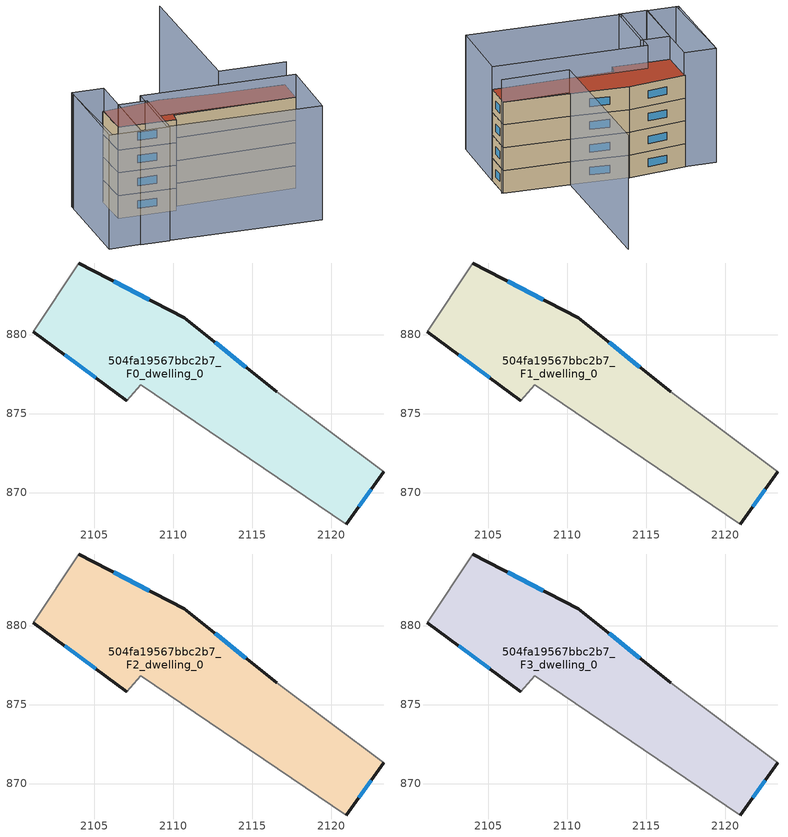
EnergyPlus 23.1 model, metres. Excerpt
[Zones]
504fa19567bbc2b7_F0_dwelling_0
 floor ground (EU_floor_Construction): 2116.55,876.39 2123.31,871.31 2120.94,868.01 2107.94,876.81 2107.06,875.81 2101.14,880.19 2104.01,884.53 2110.69,881.06 z0
 wall outside (EU_wall_Construction): 2120.94,868.01 2123.31,871.31 / 2101.14,880.19 2107.06,875.81 / 2116.55,876.39 2110.69,881.06 2104.01,884.53 z0:3
 wall adiabatic (EU_wall_Construction): 2107.06,875.81 2107.94,876.81 2120.94,868.01 / 2104.01,884.53 2101.14,880.19 / 2123.31,871.31 2116.55,876.39 z0:3
 window (EU_Window_Construction): 2121.73,869.11 2122.53,870.21 / 2103.11,878.73 2105.09,877.27 / 2108.47,882.22 2106.24,883.37 / 2114.6,877.95 2112.64,879.5 z1:2
504fa19567bbc2b7_F1_dwelling_0
 floor to 504fa19567bbc2b7_F0_dwelling_0 (EU_floor_Construction): 2116.54,876.39 2123.31,871.31 2120.94,868.01 2107.94,876.81 2107.06,875.81 2101.14,880.19 2104.01,884.53 2110.69,881.06 z3
 wall outside (EU_wall_Construction): 2120.94,868.01 2123.31,871.31 / 2101.14,880.19 2107.06,875.81 / 2116.55,876.39 2110.69,881.06 2104.01,884.53 z3:6
 wall adiabatic (EU_wall_Construction): 2107.06,875.81 2107.94,876.81 2120.94,868.01 / 2104.01,884.53 2101.14,880.19 / 2123.31,871.31 2116.55,876.39 z3:6
 window (EU_Window_Construction): 2121.73,869.11 2122.53,870.21 / 2103.11,878.73 2105.09,877.27 / 2108.47,882.22 2106.24,883.37 / 2114.6,877.95 2112.64,879.5 z4:5
504fa19567bbc2b7_F2_dwelling_0
 floor to 504fa19567bbc2b7_F1_dwelling_0 (EU_floor_Construction): 2116.54,876.39 2123.31,871.31 2120.94,868.01 2107.94,876.81 2107.06,875.81 2101.14,880.19 2104.01,884.53 2110.69,881.06 z6
 wall outside (EU_wall_Construction): 2120.94,868.01 2123.31,871.31 / 2101.14,880.19 2107.06,875.81 / 2116.55,876.39 2110.69,881.06 2104.01,884.53 z6:9
 wall adiabatic (EU_wall_Construction): 2107.06,875.81 2107.94,876.81 2120.94,868.01 / 2104.01,884.53 2101.14,880.19 / 2123.31,871.31 2116.55,876.39 z6:9
 window (EU_Window_Construction): 2121.73,869.11 2122.53,870.21 / 2103.11,878.73 2105.09,877.27 / 2108.47,882.22 2106.24,883.37 / 2114.6,877.95 2112.64,879.5 z7:8
504fa19567bbc2b7_F3_dwelling_0
 floor to 504fa19567bbc2b7_F2_dwelling_0 (EU_floor_Construction): 2116.54,876.39 2123.31,871.31 2120.94,868.01 2107.94,876.81 2107.06,875.81 2101.14,880.19 2104.01,884.53 2110.69,881.06 z9
 wall outside (EU_wall_Construction): 2120.94,868.01 2123.31,871.31 / 2101.14,880.19 2107.06,875.81 / 2116.55,876.39 2110.69,881.06 2104.01,884.53 z9:12
 wall adiabatic (EU_wall_Construction): 2107.06,875.81 2107.94,876.81 2120.94,868.01 / 2104.01,884.53 2101.14,880.19 / 2123.31,871.31 2116.55,876.39 z9:12
 window (EU_Window_Construction): 2121.73,869.11 2122.53,870.21 / 2103.11,878.73 2105.09,877.27 / 2108.47,882.22 2106.24,883.37 / 2114.6,877.95 2112.64,879.5 z10:11
 roof outside (EU_roof_Construction): 2120.94,868.01 2123.31,871.31 2116.55,876.39 2110.69,881.06 2104.01,884.53 2101.14,880.19 2107.06,875.81 2107.94,876.81 z12
shading: 2123.45,871.22 2116.35,876.11 / 2116.35,876.11 2128.22,893.32 / 2100.46,886.37 2093.43,875.66 / 2115.12,859.93 2099.07,871.51 / 2099.07,871.51 2104.9,879.58 / 2104.9,879.58 2120.94,868.01 / 2120.94,868.01 2115.12,859.93 / 2096.31,873.44 2101.14,880.19 / 2101.14,880.19 2104.15,878.04 / 2104.15,878.04 2099.31,871.29 / 2099.31,871.29 2096.31,873.44 / 2093.05,875.75 2100.76,886.8 / 2100.76,886.8 2104.12,884.46 / 2104.12,884.46 2096.4,873.4 / 2096.4,873.4 2093.05,875.75 z0:15
[Building]
EU S2 Campaign: North Axis=0; Terrain=City; Solar Distribution=FullExterior
[Site:Location]
Bologna: Latitude=44.5; Longitude=11.25; Time Zone=1; Elevation=37
[SizingPeriod:WeatherFileDays]
AnnualSizingPeriod: Begin Month=1; Begin Day of Month=1; End Month=12; End Day of Month=31; Day of Week for Start Day=Monday; Use Weather File Daylight Saving Period=No; Use Weather File Rain and Snow Indicators=No
[MATERIAL]
EU_InternalMass_Material: Roughness=MediumRough; Thickness=0.1; Conductivity=1; Density=1800; Specific Heat=900; Thermal Absorptance=0.9; Solar Absorptance=0.7; Visible Absorptance=0.7
[MATERIAL:NOMASS] Roughness=MediumRough; Thermal Absorptance=0.9; Solar Absorptance=0.7; Visible Absorptance=0.7
Name | Thermal Resistance
EU_wall_NoMass | 0.937881
EU_roof_NoMass | 0.548572
EU_floor_NoMass | 0.71348
[WINDOWMATERIAL:SIMPLEGLAZINGSYSTEM]
EU_Window_SimpleGlazing: UFactor=4.25633; Solar Heat Gain Coefficient=0.85; Visible Transmittance=0.85
[CONSTRUCTION]
EU_wall_Construction: EU_wall_NoMass
EU_roof_Construction: EU_roof_NoMass
EU_floor_Construction: EU_floor_NoMass
EU_Window_Construction: EU_Window_SimpleGlazing
EU_InternalMass_Construction: EU_InternalMass_Material
[ZONE] Type=1; Multiplier=1; Ceiling Height=autocalculate; Floor Area=autocalculate; Part of Total Floor Area=Yes
Name | Volume
504fa19567bbc2b7_F0_dwelling_0 | 343.946
504fa19567bbc2b7_F1_dwelling_0; 504fa19567bbc2b7_F2_dwelling_0; 504fa19567bbc2b7_F3_dwelling_0 | 343.947
[INTERNALMASS] Construction=EU_InternalMass_Construction; Surface Area=114.649
Name | Zone or ZoneList
504fa19567bbc2b7_F0_dwelling_0_EU_InternalMass | 504fa19567bbc2b7_F0_dwelling_0
504fa19567bbc2b7_F1_dwelling_0_EU_InternalMass | 504fa19567bbc2b7_F1_dwelling_0
504fa19567bbc2b7_F2_dwelling_0_EU_InternalMass | 504fa19567bbc2b7_F2_dwelling_0
504fa19567bbc2b7_F3_dwelling_0_EU_InternalMass | 504fa19567bbc2b7_F3_dwelling_0
[OTHEREQUIPMENT] Fuel Type=Electricity; Design Level Calculation Method=Watts/Area; Power per Zone Floor Area=1; Fraction Latent=0; Fraction Radiant=0; Fraction Lost=0; Carbon Dioxide Generation Rate=0; EndUse Subcategory=EU_Step8_InternalGains
Name | Zone or ZoneList or Space or SpaceList | Schedule
EU_Step8_InternalGain_504fa19567bbc2b7_F0_dwelling_0_f000 | 504fa19567bbc2b7_F0_dwelling_0 | EU_Step8_GainSchedule_504fa19567bbc2b7_F0_dwelling_0_f000
EU_Step8_InternalGain_504fa19567bbc2b7_F1_dwelling_0_f000 | 504fa19567bbc2b7_F1_dwelling_0 | EU_Step8_GainSchedule_504fa19567bbc2b7_F1_dwelling_0_f000
EU_Step8_InternalGain_504fa19567bbc2b7_F2_dwelling_0_f000 | 504fa19567bbc2b7_F2_dwelling_0 | EU_Step8_GainSchedule_504fa19567bbc2b7_F2_dwelling_0_f000
EU_Step8_InternalGain_504fa19567bbc2b7_F3_dwelling_0_f000 | 504fa19567bbc2b7_F3_dwelling_0 | EU_Step8_GainSchedule_504fa19567bbc2b7_F3_dwelling_0_f000
[ZONEVENTILATION:DESIGNFLOWRATE] Schedule=EU_AlwaysOn; Design Flow Rate Calculation Method=AirChanges/Hour; Air Changes per Hour=0.687892; Ventilation Type=Natural; Fan Pressure Rise=0; Fan Total Efficiency=1; Constant Term Coefficient=1; Temperature Term Coefficient=0; Velocity Term Coefficient=0; Velocity Squared Term Coefficient=0; Minimum Indoor Temperature=-100; Maximum Indoor Temperature=100; Delta Temperature=-100; Minimum Outdoor Temperature=-100; Maximum Outdoor Temperature=100; Maximum Wind Speed=40
Name | Zone or ZoneList or Space or SpaceList
EU_ConstantAir_504fa19567bbc2b7_F0_dwelling_0 | 504fa19567bbc2b7_F0_dwelling_0
EU_ConstantAir_504fa19567bbc2b7_F1_dwelling_0 | 504fa19567bbc2b7_F1_dwelling_0
EU_ConstantAir_504fa19567bbc2b7_F2_dwelling_0 | 504fa19567bbc2b7_F2_dwelling_0
EU_ConstantAir_504fa19567bbc2b7_F3_dwelling_0 | 504fa19567bbc2b7_F3_dwelling_0
[HVACTEMPLATE:THERMOSTAT] Constant Heating Setpoint=20; Constant Cooling Setpoint=50
EU_HeatOnly_504fa19567bbc2b7_F0_dwelling_0; EU_HeatOnly_504fa19567bbc2b7_F1_dwelling_0; EU_HeatOnly_504fa19567bbc2b7_F2_dwelling_0; EU_HeatOnly_504fa19567bbc2b7_F3_dwelling_0
[HVACTEMPLATE:ZONE:IDEALLOADSAIRSYSTEM] System Availability Schedule=EU_AlwaysOn; Maximum Heating Supply Air Temperature=50; Minimum Cooling Supply Air Temperature=13; Maximum Heating Supply Air Humidity Ratio=0.0156; Minimum Cooling Supply Air Humidity Ratio=0.0077; Heating Limit=NoLimit; Cooling Limit=NoLimit; Heating Availability Schedule=EU_AlwaysOn; Cooling Availability Schedule=EU_CoolingOff; Dehumidification Control Type=ConstantSensibleHeatRatio; Cooling Sensible Heat Ratio=0.7; Dehumidification Setpoint=60; Humidification Control Type=None; Humidification Setpoint=30; Outdoor Air Method=None; Outdoor Air Flow Rate per Person=0.00944; Outdoor Air Flow Rate per Zone Floor Area=0; Outdoor Air Flow Rate per Zone=0; Demand Controlled Ventilation Type=None; Outdoor Air Economizer Type=NoEconomizer; Heat Recovery Type=None; Sensible Heat Recovery Effectiveness=0.7; Latent Heat Recovery Effectiveness=0.65
Name | Template Thermostat
504fa19567bbc2b7_F0_dwelling_0 | EU_HeatOnly_504fa19567bbc2b7_F0_dwelling_0
504fa19567bbc2b7_F1_dwelling_0 | EU_HeatOnly_504fa19567bbc2b7_F1_dwelling_0
504fa19567bbc2b7_F2_dwelling_0 | EU_HeatOnly_504fa19567bbc2b7_F2_dwelling_0
504fa19567bbc2b7_F3_dwelling_0 | EU_HeatOnly_504fa19567bbc2b7_F3_dwelling_0
[SIZING:ZONE] Zone Cooling Design Supply Air Temperature Input Method=SupplyAirTemperature; Zone Cooling Design Supply Air Temperature=13; Zone Heating Design Supply Air Temperature Input Method=SupplyAirTemperature; Zone Heating Design Supply Air Temperature=50; Zone Cooling Design Supply Air Humidity Ratio=0.008; Zone Heating Design Supply Air Humidity Ratio=0.008; Cooling Design Air Flow Method=DesignDay; Cooling Design Air Flow Rate=0; Cooling Minimum Air Flow per Zone Floor Area=0.000762; Cooling Minimum Air Flow=0; Cooling Minimum Air Flow Fraction=0.2; Heating Design Air Flow Method=DesignDay; Heating Design Air Flow Rate=0; Heating Maximum Air Flow per Zone Floor Area=0.002032; Heating Maximum Air Flow=0.141576; Heating Maximum Air Flow Fraction=0.3; Account for Dedicated Outdoor Air System=No; Dedicated Outdoor Air System Control Strategy=NeutralSupplyAir; Dedicated Outdoor Air Low Setpoint Temperature for Design=autosize; Dedicated Outdoor Air High Setpoint Temperature for Design=autosize; Zone Load Sizing Method=Sensible Load Only No Latent Load; Zone Latent Cooling Design Supply Air Humidity Ratio Input Method=HumidityRatioDifference; Zone Cooling Design Supply Air Humidity Ratio Difference=0.005; Zone Latent Heating Design Supply Air Humidity Ratio Input Method=HumidityRatioDifference; Zone Humidification Design Supply Air Humidity Ratio Difference=0.005
504fa19567bbc2b7_F0_dwelling_0; 504fa19567bbc2b7_F1_dwelling_0; 504fa19567bbc2b7_F2_dwelling_0; 504fa19567bbc2b7_F3_dwelling_0
[SCHEDULE:CONSTANT]
Name | Hourly Value
EU_AlwaysOn | 1
EU_CoolingOff | 0
[SCHEDULE:FILE] Column Number=1; Rows to Skip at Top=0; Number of Hours of Data=8760; Column Separator=Comma; Interpolate to Timestep=No; Minutes per Item=60; Adjust Schedule for Daylight Savings=Yes
Name | File
EU_Step8_GainSchedule_504fa19567bbc2b7_F0_dwelling_0_f000 | ../../schedules/504fa19567bbc2b7/504fa19567bbc2b7_F0_dwelling_0_f000_gain.csv
EU_Step8_GainSchedule_504fa19567bbc2b7_F1_dwelling_0_f000 | ../../schedules/504fa19567bbc2b7/504fa19567bbc2b7_F1_dwelling_0_f000_gain.csv
EU_Step8_GainSchedule_504fa19567bbc2b7_F2_dwelling_0_f000 | ../../schedules/504fa19567bbc2b7/504fa19567bbc2b7_F2_dwelling_0_f000_gain.csv
EU_Step8_GainSchedule_504fa19567bbc2b7_F3_dwelling_0_f000 | ../../schedules/504fa19567bbc2b7/504fa19567bbc2b7_F3_dwelling_0_f000_gain.csv
